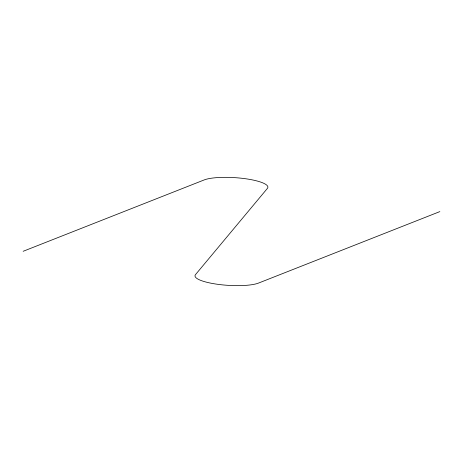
<?xml version="1.0" encoding="UTF-8"?>
<svg xmlns="http://www.w3.org/2000/svg" width="463" height="463" viewBox="0 0 463 463"><rect width="100%" height="100%" fill="white"/><g stroke="black" fill="none" stroke-linecap="round" stroke-linejoin="round"><path stroke-width="0.69" d="M23.15 251.293L204.397 179.852A33.649 7.454 3.7 0 1 244.979 178.66A33.649 7.454 3.7 0 1 267.382 188.418L195.618 274.478A33.568 7.437 3.7 0 0 217.859 284.334A33.568 7.437 3.7 0 0 258.603 283.043L439.85 211.608"/></g></svg>
